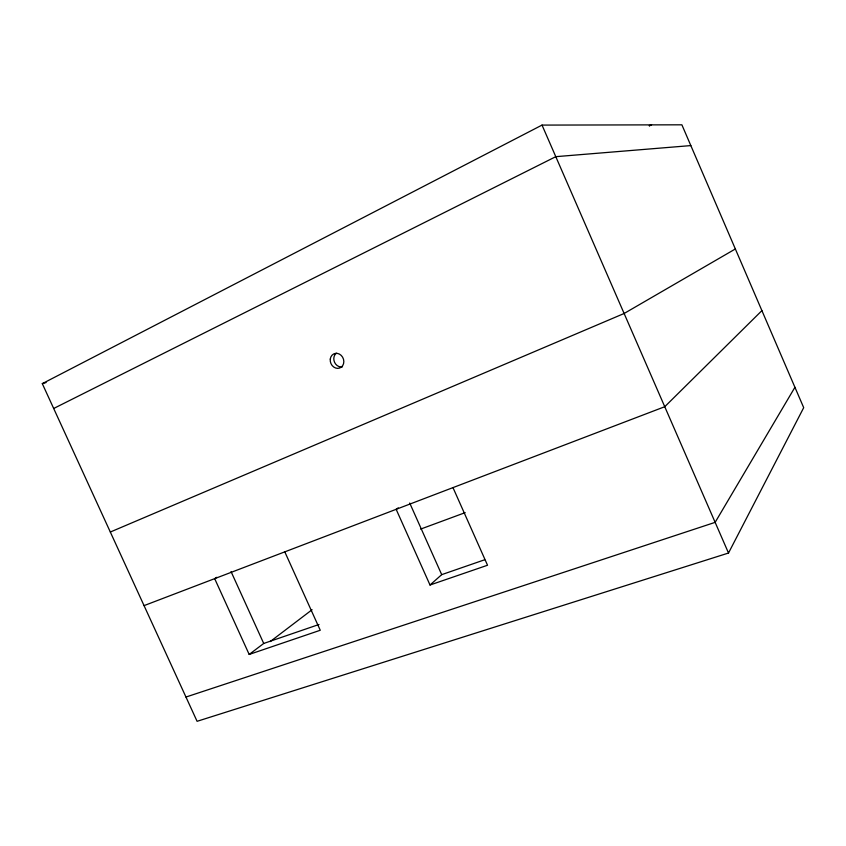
<?xml version="1.0" encoding="UTF-8"?>
<svg xmlns="http://www.w3.org/2000/svg" width="846" height="846" viewBox="0 0 846 846"><rect width="100%" height="100%" fill="white"/><g stroke="black" fill="none" stroke-linecap="round" stroke-linejoin="round"><path stroke-width="1.27" d="M728.512 553.03L803.7 407.666L681.887 124.817L542.022 125.092L42.3 383.64L197.086 721.31L728.512 553.03L542.022 125.092M794.923 387.299L715.145 522.352L185.951 697.041M761.908 310.619L664.755 406.715L144.053 605.62M398.233 507.875L396.15 509.313L430.011 585.009L441.707 574.646L484.684 559.766M270.223 641.564L312.089 609.723M216.851 577.289L214.673 578.643L249.179 654.444L263.719 643.457L319.005 624.485M735.354 248.967L624.126 313.485L110.318 532.028M649.39 125.917L651.568 124.69L649.252 125.705M53.689 408.481L555.79 156.669L690.833 145.586M420.652 529.088L465.194 512.634M430.011 585.009L487.529 565.244L452.98 487.603M249.179 654.444L320.253 630.259L284.795 551.856M42.3 383.64L46.096 382.551M231.053 571.589L263.719 643.457M409.707 503.021L441.707 574.646M342.503 366.826A7.614 6.631 67.7 0 1 334.54 362.247A7.614 6.631 67.7 0 1 336.401 353.152M330.278 359.074A7.667 6.652 67.6 0 0 339.574 368.073A7.667 6.652 67.6 0 0 341.213 355.405A7.667 6.652 67.6 0 0 330.278 359.074"/></g></svg>
